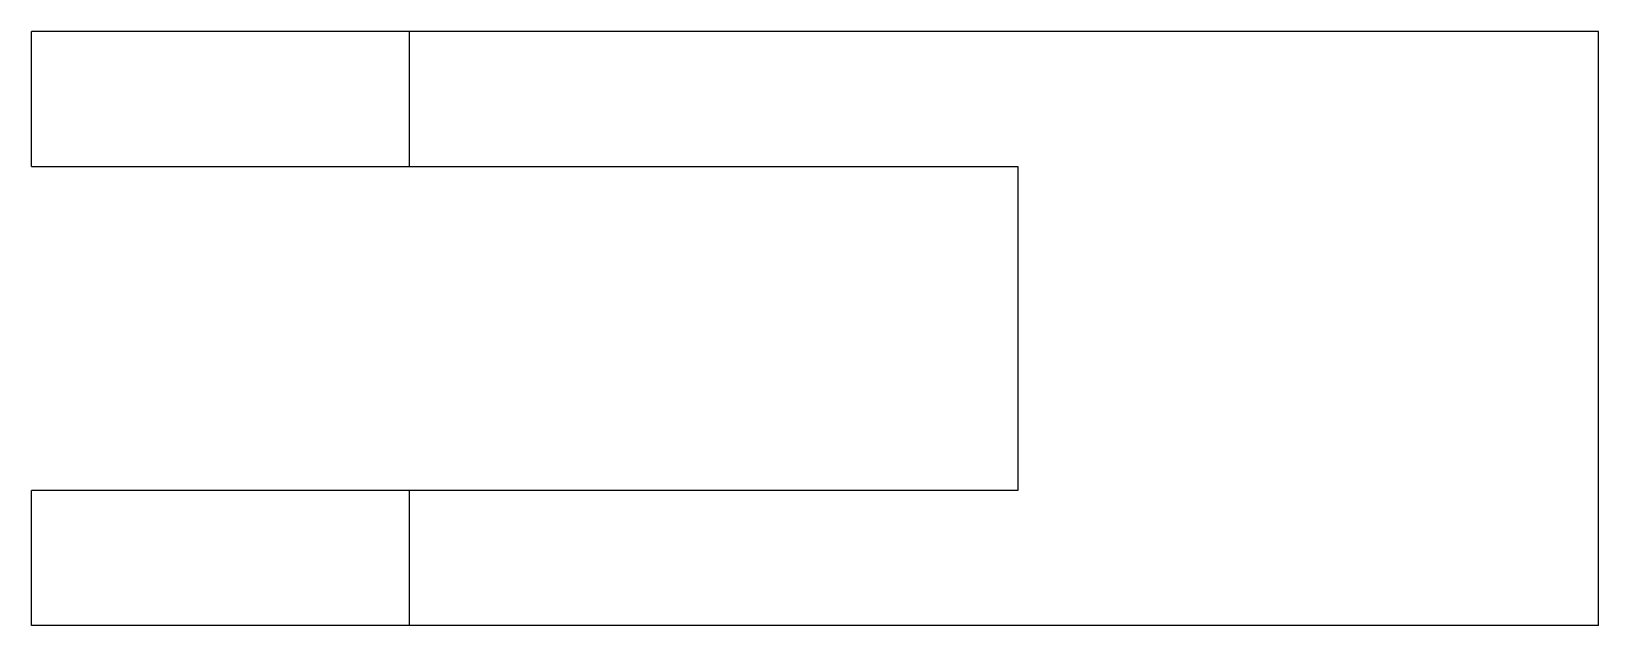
# Model space of a CAD drawing. Header units: metres. Extents: x -16.5 to 41.5, y -22 to 0.
import ezdxf

# ---------------------------------------------------------------- set-up
doc = ezdxf.new("R2010")
doc.units = ezdxf.units.M

msp = doc.modelspace()

# ---------------------------------------------------------------- linework, layer by layer
for points in [[(-16.5, -5), (-16.5, -4.9), (-16.5, -4.8), (-16.5, -4.7), (-16.5, -4.6), (-16.5, -4.5), (-16.5, -4.4), (-16.5, -4.3), (-16.5, -4.2), (-16.5, -4.1), (-16.5, -4), (-16.5, -3.9), (-16.5, -3.8), (-16.5, -3.7), (-16.5, -3.6), (-16.5, -3.5), (-16.5, -3.4), (-16.5, -3.3), (-16.5, -3.2), (-16.5, -3.1), (-16.5, -3), (-16.5, -2.9), (-16.5, -2.8), (-16.5, -2.7), (-16.5, -2.6), (-16.5, -2.5), (-16.5, -2.4), (-16.5, -2.3), (-16.5, -2.2), (-16.5, -2.1), (-16.5, -2), (-16.5, -1.9), (-16.5, -1.8), (-16.5, -1.7), (-16.5, -1.6), (-16.5, -1.5), (-16.5, -1.4), (-16.5, -1.3), (-16.5, -1.2), (-16.5, -1.1), (-16.5, -1), (-16.5, -0.9), (-16.5, -0.8), (-16.5, -0.7), (-16.5, -0.6), (-16.5, -0.5), (-16.5, -0.4), (-16.5, -0.3), (-16.5, -0.2), (-16.5, -0.1), (-16.5, 0)], [(-2.5, 0), (-2.549, 0), (-2.598, 0), (-2.647, 0), (-2.738, 0), (-2.883, 0), (-3.028, 0), (-3.173, 0), (-3.393, 0), (-3.627, 0), (-3.86, 0), (-4.116, 0), (-4.426, 0), (-4.737, 0), (-5.047, 0), (-5.401, 0), (-5.773, 0), (-6.144, 0), (-6.522, 0), (-6.936, 0), (-7.351, 0), (-7.765, 0), (-8.192, 0), (-8.628, 0), (-9.064, 0), (-9.5, 0), (-9.936, 0), (-10.372, 0), (-10.808, 0), (-11.235, 0), (-11.649, 0), (-12.064, 0), (-12.478, 0), (-12.856, 0), (-13.227, 0), (-13.599, 0), (-13.953, 0), (-14.263, 0), (-14.574, 0), (-14.884, 0), (-15.14, 0), (-15.373, 0), (-15.607, 0), (-15.827, 0), (-15.972, 0), (-16.117, 0), (-16.262, 0), (-16.353, 0), (-16.402, 0), (-16.451, 0), (-16.5, 0)], [(-2.5, -5), (-2.5, -4.9), (-2.5, -4.8), (-2.5, -4.7), (-2.5, -4.6), (-2.5, -4.5), (-2.5, -4.4), (-2.5, -4.3), (-2.5, -4.2), (-2.5, -4.1), (-2.5, -4), (-2.5, -3.9), (-2.5, -3.8), (-2.5, -3.7), (-2.5, -3.6), (-2.5, -3.5), (-2.5, -3.4), (-2.5, -3.3), (-2.5, -3.2), (-2.5, -3.1), (-2.5, -3), (-2.5, -2.9), (-2.5, -2.8), (-2.5, -2.7), (-2.5, -2.6), (-2.5, -2.5), (-2.5, -2.4), (-2.5, -2.3), (-2.5, -2.2), (-2.5, -2.1), (-2.5, -2), (-2.5, -1.9), (-2.5, -1.8), (-2.5, -1.7), (-2.5, -1.6), (-2.5, -1.5), (-2.5, -1.4), (-2.5, -1.3), (-2.5, -1.2), (-2.5, -1.1), (-2.5, -1), (-2.5, -0.9), (-2.5, -0.8), (-2.5, -0.7), (-2.5, -0.6), (-2.5, -0.5), (-2.5, -0.4), (-2.5, -0.3), (-2.5, -0.2), (-2.5, -0.1), (-2.5, 0)], [(41.5, 0), (40.62, 0), (39.74, 0), (38.86, 0), (37.98, 0), (37.1, 0), (36.22, 0), (35.34, 0), (34.46, 0), (33.58, 0), (32.7, 0), (31.82, 0), (30.94, 0), (30.06, 0), (29.18, 0), (28.3, 0), (27.42, 0), (26.54, 0), (25.66, 0), (24.78, 0), (23.9, 0), (23.02, 0), (22.14, 0), (21.26, 0), (20.38, 0), (19.5, 0), (18.62, 0), (17.74, 0), (16.86, 0), (15.98, 0), (15.1, 0), (14.22, 0), (13.34, 0), (12.46, 0), (11.58, 0), (10.7, 0), (9.82, 0), (8.94, 0), (8.06, 0), (7.18, 0), (6.3, 0), (5.42, 0), (4.54, 0), (3.66, 0), (2.78, 0), (1.9, 0), (1.02, 0), (0.14, 0), (-0.74, 0), (-1.62, 0), (-2.5, 0)], [(41.5, -22), (41.5, -21.56), (41.5, -21.12), (41.5, -20.68), (41.5, -20.24), (41.5, -19.8), (41.5, -19.36), (41.5, -18.92), (41.5, -18.48), (41.5, -18.04), (41.5, -17.6), (41.5, -17.16), (41.5, -16.72), (41.5, -16.28), (41.5, -15.84), (41.5, -15.4), (41.5, -14.96), (41.5, -14.52), (41.5, -14.08), (41.5, -13.64), (41.5, -13.2), (41.5, -12.76), (41.5, -12.32), (41.5, -11.88), (41.5, -11.44), (41.5, -11), (41.5, -10.56), (41.5, -10.12), (41.5, -9.68), (41.5, -9.24), (41.5, -8.8), (41.5, -8.36), (41.5, -7.92), (41.5, -7.48), (41.5, -7.04), (41.5, -6.6), (41.5, -6.16), (41.5, -5.72), (41.5, -5.28), (41.5, -4.84), (41.5, -4.4), (41.5, -3.96), (41.5, -3.52), (41.5, -3.08), (41.5, -2.64), (41.5, -2.2), (41.5, -1.76), (41.5, -1.32), (41.5, -0.88), (41.5, -0.44), (41.5, 0)], [(-16.5, -5), (-16.451, -5), (-16.402, -5), (-16.353, -5), (-16.262, -5), (-16.117, -5), (-15.972, -5), (-15.827, -5), (-15.607, -5), (-15.373, -5), (-15.14, -5), (-14.884, -5), (-14.574, -5), (-14.263, -5), (-13.953, -5), (-13.599, -5), (-13.227, -5), (-12.856, -5), (-12.478, -5), (-12.064, -5), (-11.649, -5), (-11.235, -5), (-10.808, -5), (-10.372, -5), (-9.936, -5), (-9.5, -5), (-9.064, -5), (-8.628, -5), (-8.192, -5), (-7.765, -5), (-7.351, -5), (-6.936, -5), (-6.522, -5), (-6.144, -5), (-5.773, -5), (-5.401, -5), (-5.047, -5), (-4.737, -5), (-4.426, -5), (-4.116, -5), (-3.86, -5), (-3.627, -5), (-3.393, -5), (-3.173, -5), (-3.028, -5), (-2.883, -5), (-2.738, -5), (-2.647, -5), (-2.598, -5), (-2.549, -5), (-2.5, -5)], [(-2.5, -5), (-2.05, -5), (-1.6, -5), (-1.15, -5), (-0.7, -5), (-0.25, -5), (0.2, -5), (0.65, -5), (1.1, -5), (1.55, -5), (2, -5), (2.45, -5), (2.9, -5), (3.35, -5), (3.8, -5), (4.25, -5), (4.7, -5), (5.15, -5), (5.6, -5), (6.05, -5), (6.5, -5), (6.95, -5), (7.4, -5), (7.85, -5), (8.3, -5), (8.75, -5), (9.2, -5), (9.65, -5), (10.1, -5), (10.55, -5), (11, -5), (11.45, -5), (11.9, -5), (12.35, -5), (12.8, -5), (13.25, -5), (13.7, -5), (14.15, -5), (14.6, -5), (15.05, -5), (15.5, -5), (15.95, -5), (16.4, -5), (16.85, -5), (17.3, -5), (17.75, -5), (18.2, -5), (18.65, -5), (19.1, -5), (19.55, -5), (20, -5)], [(20, -5), (20, -5.24), (20, -5.48), (20, -5.72), (20, -5.96), (20, -6.2), (20, -6.44), (20, -6.68), (20, -6.92), (20, -7.16), (20, -7.4), (20, -7.64), (20, -7.88), (20, -8.12), (20, -8.36), (20, -8.6), (20, -8.84), (20, -9.08), (20, -9.32), (20, -9.56), (20, -9.8), (20, -10.04), (20, -10.28), (20, -10.52), (20, -10.76), (20, -11), (20, -11.24), (20, -11.48), (20, -11.72), (20, -11.96), (20, -12.2), (20, -12.44), (20, -12.68), (20, -12.92), (20, -13.16), (20, -13.4), (20, -13.64), (20, -13.88), (20, -14.12), (20, -14.36), (20, -14.6), (20, -14.84), (20, -15.08), (20, -15.32), (20, -15.56), (20, -15.8), (20, -16.04), (20, -16.28), (20, -16.52), (20, -16.76), (20, -17)], [(-2.5, -17), (-2.549, -17), (-2.598, -17), (-2.647, -17), (-2.738, -17), (-2.883, -17), (-3.028, -17), (-3.173, -17), (-3.393, -17), (-3.627, -17), (-3.86, -17), (-4.116, -17), (-4.426, -17), (-4.737, -17), (-5.047, -17), (-5.401, -17), (-5.773, -17), (-6.144, -17), (-6.522, -17), (-6.936, -17), (-7.351, -17), (-7.765, -17), (-8.192, -17), (-8.628, -17), (-9.064, -17), (-9.5, -17), (-9.936, -17), (-10.372, -17), (-10.808, -17), (-11.235, -17), (-11.649, -17), (-12.064, -17), (-12.478, -17), (-12.856, -17), (-13.227, -17), (-13.599, -17), (-13.953, -17), (-14.263, -17), (-14.574, -17), (-14.884, -17), (-15.14, -17), (-15.373, -17), (-15.607, -17), (-15.827, -17), (-15.972, -17), (-16.117, -17), (-16.262, -17), (-16.353, -17), (-16.402, -17), (-16.451, -17), (-16.5, -17)], [(-16.5, -22), (-16.5, -21.9), (-16.5, -21.8), (-16.5, -21.7), (-16.5, -21.6), (-16.5, -21.5), (-16.5, -21.4), (-16.5, -21.3), (-16.5, -21.2), (-16.5, -21.1), (-16.5, -21), (-16.5, -20.9), (-16.5, -20.8), (-16.5, -20.7), (-16.5, -20.6), (-16.5, -20.5), (-16.5, -20.4), (-16.5, -20.3), (-16.5, -20.2), (-16.5, -20.1), (-16.5, -20), (-16.5, -19.9), (-16.5, -19.8), (-16.5, -19.7), (-16.5, -19.6), (-16.5, -19.5), (-16.5, -19.4), (-16.5, -19.3), (-16.5, -19.2), (-16.5, -19.1), (-16.5, -19), (-16.5, -18.9), (-16.5, -18.8), (-16.5, -18.7), (-16.5, -18.6), (-16.5, -18.5), (-16.5, -18.4), (-16.5, -18.3), (-16.5, -18.2), (-16.5, -18.1), (-16.5, -18), (-16.5, -17.9), (-16.5, -17.8), (-16.5, -17.7), (-16.5, -17.6), (-16.5, -17.5), (-16.5, -17.4), (-16.5, -17.3), (-16.5, -17.2), (-16.5, -17.1), (-16.5, -17)], [(20, -17), (19.55, -17), (19.1, -17), (18.65, -17), (18.2, -17), (17.75, -17), (17.3, -17), (16.85, -17), (16.4, -17), (15.95, -17), (15.5, -17), (15.05, -17), (14.6, -17), (14.15, -17), (13.7, -17), (13.25, -17), (12.8, -17), (12.35, -17), (11.9, -17), (11.45, -17), (11, -17), (10.55, -17), (10.1, -17), (9.65, -17), (9.2, -17), (8.75, -17), (8.3, -17), (7.85, -17), (7.4, -17), (6.95, -17), (6.5, -17), (6.05, -17), (5.6, -17), (5.15, -17), (4.7, -17), (4.25, -17), (3.8, -17), (3.35, -17), (2.9, -17), (2.45, -17), (2, -17), (1.55, -17), (1.1, -17), (0.65, -17), (0.2, -17), (-0.25, -17), (-0.7, -17), (-1.15, -17), (-1.6, -17), (-2.05, -17), (-2.5, -17)], [(-2.5, -22), (-2.5, -21.9), (-2.5, -21.8), (-2.5, -21.7), (-2.5, -21.6), (-2.5, -21.5), (-2.5, -21.4), (-2.5, -21.3), (-2.5, -21.2), (-2.5, -21.1), (-2.5, -21), (-2.5, -20.9), (-2.5, -20.8), (-2.5, -20.7), (-2.5, -20.6), (-2.5, -20.5), (-2.5, -20.4), (-2.5, -20.3), (-2.5, -20.2), (-2.5, -20.1), (-2.5, -20), (-2.5, -19.9), (-2.5, -19.8), (-2.5, -19.7), (-2.5, -19.6), (-2.5, -19.5), (-2.5, -19.4), (-2.5, -19.3), (-2.5, -19.2), (-2.5, -19.1), (-2.5, -19), (-2.5, -18.9), (-2.5, -18.8), (-2.5, -18.7), (-2.5, -18.6), (-2.5, -18.5), (-2.5, -18.4), (-2.5, -18.3), (-2.5, -18.2), (-2.5, -18.1), (-2.5, -18), (-2.5, -17.9), (-2.5, -17.8), (-2.5, -17.7), (-2.5, -17.6), (-2.5, -17.5), (-2.5, -17.4), (-2.5, -17.3), (-2.5, -17.2), (-2.5, -17.1), (-2.5, -17)], [(-2.5, -22), (-2.549, -22), (-2.598, -22), (-2.647, -22), (-2.738, -22), (-2.883, -22), (-3.028, -22), (-3.173, -22), (-3.393, -22), (-3.627, -22), (-3.86, -22), (-4.116, -22), (-4.426, -22), (-4.737, -22), (-5.047, -22), (-5.401, -22), (-5.773, -22), (-6.144, -22), (-6.522, -22), (-6.936, -22), (-7.351, -22), (-7.765, -22), (-8.192, -22), (-8.628, -22), (-9.064, -22), (-9.5, -22), (-9.936, -22), (-10.372, -22), (-10.808, -22), (-11.235, -22), (-11.649, -22), (-12.064, -22), (-12.478, -22), (-12.856, -22), (-13.227, -22), (-13.599, -22), (-13.953, -22), (-14.263, -22), (-14.574, -22), (-14.884, -22), (-15.14, -22), (-15.373, -22), (-15.607, -22), (-15.827, -22), (-15.972, -22), (-16.117, -22), (-16.262, -22), (-16.353, -22), (-16.402, -22), (-16.451, -22), (-16.5, -22)], [(41.5, -22), (40.62, -22), (39.74, -22), (38.86, -22), (37.98, -22), (37.1, -22), (36.22, -22), (35.34, -22), (34.46, -22), (33.58, -22), (32.7, -22), (31.82, -22), (30.94, -22), (30.06, -22), (29.18, -22), (28.3, -22), (27.42, -22), (26.54, -22), (25.66, -22), (24.78, -22), (23.9, -22), (23.02, -22), (22.14, -22), (21.26, -22), (20.38, -22), (19.5, -22), (18.62, -22), (17.74, -22), (16.86, -22), (15.98, -22), (15.1, -22), (14.22, -22), (13.34, -22), (12.46, -22), (11.58, -22), (10.7, -22), (9.82, -22), (8.94, -22), (8.06, -22), (7.18, -22), (6.3, -22), (5.42, -22), (4.54, -22), (3.66, -22), (2.78, -22), (1.9, -22), (1.02, -22), (0.14, -22), (-0.74, -22), (-1.62, -22), (-2.5, -22)]]:
    msp.add_lwpolyline(points)

doc.saveas('drawing.dxf')
